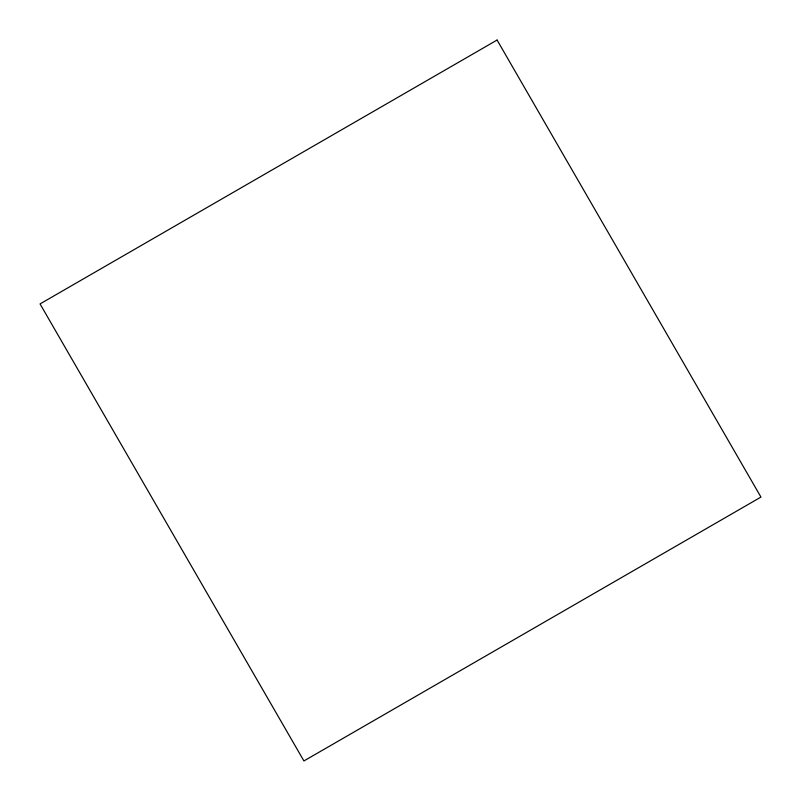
<?xml version="1.0" encoding="UTF-8"?>
<svg xmlns="http://www.w3.org/2000/svg" width="801" height="801" viewBox="0 0 801 801"><rect width="100%" height="100%" fill="white"/><g stroke="black" fill="none" stroke-linecap="round" stroke-linejoin="round"><path stroke-width="1.2" d="M497.081 40.05L40.05 303.919L303.919 760.95L760.95 497.081L497.081 40.05"/></g></svg>
